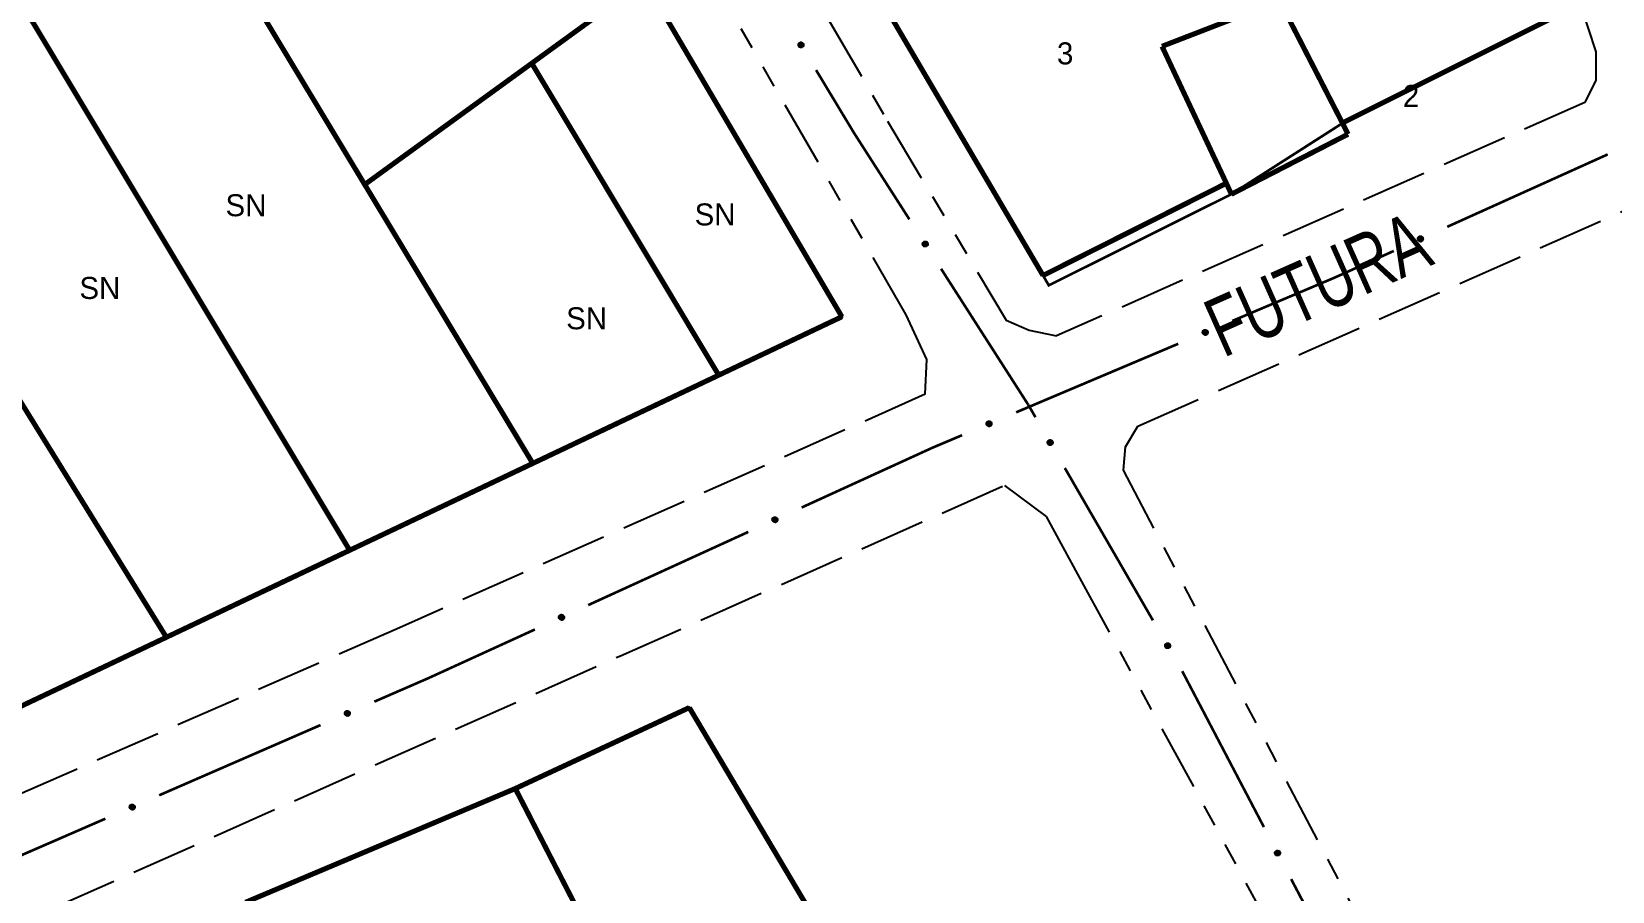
# Model space of a CAD drawing. Extents: x 205807 to 207855, y 4874692 to 4876446.
# Drawn here: x 207196.1 to 207303.9, y 4875780.4 to 4875839 of the extents above; entities that cross this region are included whole.
import ezdxf
from ezdxf.enums import TextEntityAlignment as Align

# ---------------------------------------------------------------- set-up
doc = ezdxf.new("R2010")
doc.units = 0
doc.header["$LTSCALE"] = 1.5
doc.header["$MEASUREMENT"] = 0
doc.linetypes.add('TRACO_11', pattern=[8, 3, -1, 3, -1])
doc.linetypes.add('TRACO_25', pattern=[8, 3, -1, 1, -1, 1, -1])
for name, color, linetype in [('CD_MALHA_LOTES', 7, 'CONTINUOUS'), ('RU-QUADRA', 210, 'CONTINUOUS'), ('SV-EIXO-RUA-N-PAV', 6, 'CONTINUOUS'), ('SV-EIXO-RUA-PAV', 20, 'CONTINUOUS'), ('SV-RUA-NAO-PAV', 7, 'CONTINUOUS'), ('SV-RUA-PAVIM', 7, 'CONTINUOUS'), ('SV-TXT-RUA-PAV', 7, 'CONTINUOUS'), ('Th_NmrPort', 1, 'CONTINUOUS')]:
    doc.layers.add(name, color=color, linetype=linetype)
doc.styles.add('ARIAL', font='ARIAL.SHX')

msp = doc.modelspace()

# ---------------------------------------------------------------- linework, layer by layer
at = {"layer": 'CD_MALHA_LOTES', "linetype": 'Continuous', "const_width": 0.35, "flags": 128}
for points in [[(207217.803254, 4875803.657383), (207182.86249, 4875861.894518)], [(207205.305226, 4875797.726571), (207169.180903, 4875856.108585)], [(207285.485563, 4875832.78987), (207275.611028, 4875851.994224)], [(207265.075625, 4875822.392875), (207248.455198, 4875850.671215)], [(207230.217157, 4875836.860924), (207237.913892, 4875842.448097)], [(207237.913892, 4875842.448097), (207251.359695, 4875819.581249)], [(207218.828326, 4875828.593605), (207211.570183, 4875840.635229)], [(207273.185504, 4875838.017175), (207278.976411, 4875840.254963)], [(207300.028197, 4875840.065518), (207285.485563, 4875832.78987)], [(207277.572854, 4875828.681633), (207273.185504, 4875838.017175)], [(207218.828326, 4875828.593605), (207230.217157, 4875836.860924)], [(207242.964498, 4875815.597394), (207230.217157, 4875836.860924)], [(207285.867444, 4875832.026057), (207277.91794, 4875827.935082)], [(207285.485563, 4875832.78987), (207285.867444, 4875832.026057)], [(207230.287783, 4875809.581789), (207218.828326, 4875828.593605)], [(207277.572854, 4875828.681633), (207265.075625, 4875822.392875)], [(207277.91794, 4875827.935082), (207277.572854, 4875828.681633)], [(207251.359695, 4875819.581249), (207242.964498, 4875815.597394)], [(207242.964498, 4875815.597394), (207230.287783, 4875809.581789)], [(207230.287783, 4875809.581789), (207217.803254, 4875803.657383)], [(207217.803254, 4875803.657383), (207205.305226, 4875797.726571)], [(207205.305226, 4875797.726571), (207192.816805, 4875791.800318)], [(207229.09561, 4875787.412256), (207240.957543, 4875792.930096)], [(207240.957543, 4875792.930096), (207261.283051, 4875758.668981)], [(207210.696872, 4875779.653688), (207229.09561, 4875787.412256)], [(207247.537401, 4875751.585853), (207229.09561, 4875787.412256)]]:
    msp.add_lwpolyline(points, dxfattribs=at)
at = {"layer": 'RU-QUADRA', "linetype": 'Continuous', "const_width": 0.18, "flags": 128}
for points in [[(207200.002225, 4875933.58942), (207211.633949, 4875913.054011), (207217.851337, 4875902.520472), (207224.124154, 4875891.893026), (207230.22537, 4875881.556306), (207236.264704, 4875871.324429), (207244.264996, 4875857.770282), (207248.455198, 4875850.671215), (207259.130101, 4875832.585726), (207265.467449, 4875821.721142), (207277.91794, 4875827.935082), (207285.507017, 4875832.788765), (207300.028197, 4875840.065518), (207290.188634, 4875859.10854), (207284.394595, 4875870.816192), (207280.052196, 4875879.007725), (207267.513734, 4875903.748298), (207259.356214, 4875919.844506), (207246.672868, 4875944.870962)], [(207188.981919, 4875927.341571), (207199.58822, 4875910.458985), (207198.559269, 4875909.37725), (207202.457459, 4875902.747722), (207206.778495, 4875895.399074), (207210.570787, 4875888.949644), (207214.458593, 4875882.337776), (207218.36134, 4875875.700499), (207222.281086, 4875869.034311), (207226.21091, 4875862.350986), (207230.415971, 4875855.199573), (207234.076996, 4875849.124554), (207237.913892, 4875842.448097), (207251.359695, 4875819.581249), (207230.287783, 4875809.581789), (207217.803254, 4875803.657383), (207205.305226, 4875797.726571), (207192.816805, 4875791.800318), (207178.504418, 4875785.008521), (207155.982355, 4875824.015018), (207157.483382, 4875824.607914), (207145.866776, 4875847.012359), (207134.369848, 4875869.185984)]]:
    msp.add_lwpolyline(points, dxfattribs=at)
msp.add_lwpolyline([(207240.957543, 4875792.930096), (207261.283051, 4875758.668981), (207269.991598, 4875744.7131), (207275.256396, 4875735.619378), (207282.924292, 4875722.285888), (207265.293271, 4875713.353231), (207256.515756, 4875708.889496), (207248.907743, 4875705.051596), (207235.324783, 4875698.681614), (207221.332745, 4875692.119787), (207181.211874, 4875671.147518), (207176.266244, 4875681.07225), (207171.7383, 4875690.158784), (207162.573868, 4875708.549674), (207142.497864, 4875748.837558), (207170.122938, 4875760.931736), (207183.578432, 4875767.140478), (207197.783575, 4875773.69513), (207210.696872, 4875779.653688), (207229.09561, 4875787.412256)], close=True, dxfattribs=at)
at = {"layer": 'SV-EIXO-RUA-N-PAV'}
for points in [[(207248.589524, 4875838.290517), (207248.637162, 4875838.279442), (207248.675839, 4875838.260181), (207248.703474, 4875838.234832), (207248.722054, 4875838.206065), (207248.737747, 4875838.174493), (207248.746547, 4875838.139171), (207248.747629, 4875838.097805), (207248.736854, 4875838.049939), (207248.714519, 4875838.011615), (207248.691117, 4875837.983192), (207248.662235, 4875837.962091), (207248.631309, 4875837.947359), (207248.594317, 4875837.939433), (207248.552385, 4875837.938745), (207248.504517, 4875837.950745), (207248.466728, 4875837.969887), (207248.440642, 4875837.995108), (207248.419612, 4875838.024278), (207248.403977, 4875838.056702), (207248.395539, 4875838.091424), (207248.394923, 4875838.133644), (207248.407393, 4875838.180733), (207248.426055, 4875838.218641), (207248.450902, 4875838.245075), (207248.480087, 4875838.265132), (207248.511562, 4875838.281257), (207248.5467, 4875838.291581), (207248.589524, 4875838.290517)], [(207257.056115, 4875824.719443), (207257.104036, 4875824.709667), (207257.143224, 4875824.691467), (207257.171539, 4875824.666879), (207257.190894, 4875824.638628), (207257.207441, 4875824.607495), (207257.217198, 4875824.572426), (207257.219406, 4875824.531104), (207257.209937, 4875824.482963), (207257.188654, 4875824.444045), (207257.166034, 4875824.414996), (207257.137737, 4875824.393116), (207257.107224, 4875824.377549), (207257.070461, 4875824.368618), (207257.028563, 4875824.36679), (207256.980386, 4875824.377482), (207256.94209, 4875824.395589), (207256.915327, 4875824.420091), (207256.893512, 4875824.448678), (207256.877, 4875824.480664), (207256.86762, 4875824.515144), (207256.865855, 4875824.557332), (207256.877039, 4875824.604743), (207256.894662, 4875824.643144), (207256.918781, 4875824.670244), (207256.947409, 4875824.691088), (207256.978433, 4875824.708064), (207257.013278, 4875824.71934), (207257.056115, 4875824.719443)], [(207265.582387, 4875811.177444), (207265.629812, 4875811.16549), (207265.668128, 4875811.145519), (207265.69529, 4875811.119664), (207265.713336, 4875811.090558), (207265.728443, 4875811.058702), (207265.736589, 4875811.023224), (207265.736907, 4875810.981844), (207265.72525, 4875810.934186), (207265.702211, 4875810.896281), (207265.678288, 4875810.868295), (207265.649022, 4875810.84773), (207265.617829, 4875810.833573), (207265.580696, 4875810.82633), (207265.538759, 4875810.826417), (207265.491121, 4875810.839299), (207265.453692, 4875810.859136), (207265.428076, 4875810.884834), (207265.407588, 4875810.914387), (207265.392555, 4875810.947095), (207265.384759, 4875810.981967), (207265.384923, 4875811.024191), (207265.39826, 4875811.071042), (207265.417619, 4875811.108598), (207265.44295, 4875811.134569), (207265.4725, 4875811.154084), (207265.504267, 4875811.169625), (207265.53959, 4875811.179298), (207265.582387, 4875811.177444)], [(207273.592389, 4875797.326817), (207273.639814, 4875797.314863), (207273.678129, 4875797.294892), (207273.705292, 4875797.269037), (207273.723337, 4875797.239931), (207273.738444, 4875797.208075), (207273.74659, 4875797.172596), (207273.746908, 4875797.131217), (207273.735251, 4875797.083559), (207273.712213, 4875797.045653), (207273.688289, 4875797.017667), (207273.659023, 4875796.997103), (207273.62783, 4875796.982945), (207273.590698, 4875796.975703), (207273.548761, 4875796.97579), (207273.501122, 4875796.988671), (207273.463693, 4875797.008508), (207273.438077, 4875797.034206), (207273.41759, 4875797.06376), (207273.402556, 4875797.096467), (207273.394761, 4875797.13134), (207273.394924, 4875797.173564), (207273.408261, 4875797.220414), (207273.42762, 4875797.257971), (207273.452952, 4875797.283941), (207273.482502, 4875797.303456), (207273.514269, 4875797.318998), (207273.549591, 4875797.32867), (207273.592389, 4875797.326817)], [(207281.093282, 4875783.190521), (207281.140168, 4875783.176601), (207281.177617, 4875783.15505), (207281.203679, 4875783.128086), (207281.220495, 4875783.098253), (207281.234262, 4875783.065795), (207281.240922, 4875783.030008), (207281.239515, 4875782.988651), (207281.225882, 4875782.941521), (207281.201284, 4875782.904608), (207281.176215, 4875782.877643), (207281.146117, 4875782.858317), (207281.114362, 4875782.845471), (207281.076959, 4875782.839783), (207281.035062, 4875782.841617), (207280.988002, 4875782.856473), (207280.951433, 4875782.877853), (207280.92691, 4875782.904596), (207280.907672, 4875782.934978), (207280.894014, 4875782.968283), (207280.887679, 4875783.00345), (207280.889602, 4875783.045631), (207280.90488, 4875783.091885), (207280.925787, 4875783.128602), (207280.952179, 4875783.153494), (207280.982517, 4875783.17176), (207281.014904, 4875783.185964), (207281.050599, 4875783.194157), (207281.093282, 4875783.190521)]]:
    msp.add_lwpolyline(points, close=True, dxfattribs=at)
for points in [[(207248.394923, 4875838.133644), (207248.552385, 4875837.938745)], [(207248.395539, 4875838.091424), (207248.504517, 4875837.950745)], [(207248.400113, 4875838.109048), (207248.524047, 4875837.951148)], [(207248.402544, 4875838.070675), (207248.48189, 4875837.965557)], [(207248.403977, 4875838.056702), (207248.466728, 4875837.969887)], [(207248.404451, 4875838.154691), (207248.571341, 4875837.941431)], [(207248.407393, 4875838.180733), (207248.594317, 4875837.939433)], [(207248.416987, 4875838.197311), (207248.609472, 4875837.946904)], [(207248.426055, 4875838.218641), (207248.631309, 4875837.947359)], [(207248.439613, 4875838.228489), (207248.644784, 4875837.95705)], [(207248.450902, 4875838.245075), (207248.662235, 4875837.962091)], [(207248.466467, 4875838.252656), (207248.67353, 4875837.972797)], [(207248.480087, 4875838.265132), (207248.691117, 4875837.983192)], [(207248.498719, 4875838.270517), (207248.701776, 4875838.002584)], [(207248.511562, 4875838.281257), (207248.714519, 4875838.011615)], [(207248.531453, 4875838.282296), (207248.723696, 4875838.03493)], [(207248.5467, 4875838.291581), (207248.736854, 4875838.049939)], [(207248.567006, 4875838.2894), (207248.73881, 4875838.075918)], [(207248.589524, 4875838.290517), (207248.747629, 4875838.097805)], [(207248.615227, 4875838.28343), (207248.742907, 4875838.124603)], [(207248.637162, 4875838.279442), (207248.746547, 4875838.139171)], [(207248.659257, 4875838.268557), (207248.73673, 4875838.163903)], [(207248.675839, 4875838.260181), (207248.737747, 4875838.174493)], [(207256.865855, 4875824.557332), (207257.028563, 4875824.36679)], [(207256.86762, 4875824.515144), (207256.980386, 4875824.377482)], [(207256.871713, 4875824.532886), (207256.999897, 4875824.378417)], [(207256.874807, 4875824.57863), (207257.047438, 4875824.369991)], [(207256.875187, 4875824.494594), (207256.957364, 4875824.391673)], [(207256.877, 4875824.480664), (207256.94209, 4875824.395589)], [(207256.877039, 4875824.604743), (207257.070461, 4875824.368618)], [(207256.886178, 4875824.621576), (207257.085407, 4875824.376499)], [(207256.894662, 4875824.643144), (207257.107224, 4875824.377549)], [(207256.907947, 4875824.653357), (207257.120429, 4875824.387603)], [(207256.918781, 4875824.670244), (207257.137737, 4875824.393116)], [(207256.934134, 4875824.678246), (207257.148737, 4875824.404126)], [(207256.947409, 4875824.691088), (207257.166034, 4875824.414996)], [(207256.965888, 4875824.696979), (207257.176161, 4875824.434671)], [(207256.978433, 4875824.708064), (207257.188654, 4875824.444045)], [(207256.998289, 4875824.709644), (207257.197193, 4875824.467601)], [(207257.013278, 4875824.71934), (207257.209937, 4875824.482963)], [(207257.033636, 4875824.717713), (207257.211186, 4875824.508985)], [(207257.056115, 4875824.719443), (207257.219406, 4875824.531104)], [(207257.082002, 4875824.713057), (207257.213957, 4875824.557764)], [(207257.104036, 4875824.709667), (207257.217198, 4875824.572426)], [(207257.12642, 4875824.699389), (207257.206712, 4875824.596881)], [(207257.143224, 4875824.691467), (207257.207441, 4875824.607495)], [(207265.384759, 4875810.981967), (207265.491121, 4875810.839299)], [(207265.384923, 4875811.024191), (207265.538759, 4875810.826417)], [(207265.389658, 4875810.999503), (207265.510654, 4875810.839341)], [(207265.39138, 4875810.961092), (207265.468771, 4875810.854526)], [(207265.392555, 4875810.947095), (207265.453692, 4875810.859136)], [(207265.394838, 4875811.045058), (207265.557761, 4875810.828753)], [(207265.39826, 4875811.071042), (207265.580696, 4875810.82633)], [(207265.408159, 4875811.08744), (207265.595987, 4875810.833521)], [(207265.417619, 4875811.108598), (207265.617829, 4875810.833573)], [(207265.431356, 4875811.118194), (207265.63148, 4875810.843013)], [(207265.44295, 4875811.134569), (207265.649022, 4875810.84773)], [(207265.458652, 4875811.141861), (207265.660513, 4875810.858227)], [(207265.4725, 4875811.154084), (207265.678288, 4875810.868295)], [(207265.491228, 4875811.159124), (207265.689303, 4875810.887487)], [(207265.504267, 4875811.169625), (207265.702211, 4875810.896281)], [(207265.524174, 4875811.170296), (207265.711817, 4875810.919422)], [(207265.53959, 4875811.179298), (207265.72525, 4875810.934186)], [(207265.559853, 4875811.176743), (207265.727685, 4875810.960124)], [(207265.582387, 4875811.177444), (207265.736907, 4875810.981844)], [(207265.607955, 4875811.169883), (207265.732681, 4875811.008725)], [(207265.629812, 4875811.16549), (207265.736589, 4875811.023224)], [(207265.651703, 4875811.1542), (207265.72723, 4875811.048132)], [(207265.668128, 4875811.145519), (207265.728443, 4875811.058702)], [(207273.394761, 4875797.13134), (207273.501122, 4875796.988671)], [(207273.394924, 4875797.173564), (207273.548761, 4875796.97579)], [(207273.399659, 4875797.148876), (207273.520656, 4875796.988714)], [(207273.401381, 4875797.110465), (207273.478772, 4875797.003899)], [(207273.402556, 4875797.096467), (207273.463693, 4875797.008508)], [(207273.404839, 4875797.194431), (207273.567762, 4875796.978126)], [(207273.408261, 4875797.220414), (207273.590698, 4875796.975703)], [(207273.41816, 4875797.236812), (207273.605988, 4875796.982893)], [(207273.42762, 4875797.257971), (207273.62783, 4875796.982945)], [(207273.441358, 4875797.267567), (207273.641482, 4875796.992386)], [(207273.452952, 4875797.283941), (207273.659023, 4875796.997103)], [(207273.468654, 4875797.291234), (207273.670514, 4875797.007599)], [(207273.482502, 4875797.303456), (207273.688289, 4875797.017667)], [(207273.50123, 4875797.308497), (207273.699304, 4875797.036859)], [(207273.514269, 4875797.318998), (207273.712213, 4875797.045653)], [(207273.534176, 4875797.319669), (207273.721819, 4875797.068795)], [(207273.549591, 4875797.32867), (207273.735251, 4875797.083559)], [(207273.569854, 4875797.326115), (207273.737687, 4875797.109497)], [(207273.592389, 4875797.326817), (207273.746908, 4875797.131217)], [(207273.617957, 4875797.319256), (207273.742682, 4875797.158098)], [(207273.639814, 4875797.314863), (207273.74659, 4875797.172596)], [(207273.661705, 4875797.303573), (207273.737231, 4875797.197505)], [(207273.678129, 4875797.294892), (207273.738444, 4875797.208075)], [(207280.887679, 4875783.00345), (207280.988002, 4875782.856473)], [(207280.889602, 4875783.045631), (207281.035062, 4875782.841617)], [(207280.893304, 4875783.020767), (207281.007521, 4875782.855701)], [(207280.893424, 4875782.982317), (207280.966306, 4875782.872619)], [(207280.894014, 4875782.968283), (207280.951433, 4875782.877853)], [(207280.900378, 4875783.066066), (207281.054145, 4875782.843159)], [(207280.90488, 4875783.091885), (207281.076959, 4875782.839783)], [(207280.915454, 4875783.107856), (207281.092536, 4875782.846329)], [(207280.925787, 4875783.128602), (207281.114362, 4875782.845471)], [(207280.939913, 4875783.137617), (207281.128394, 4875782.854334)], [(207280.952179, 4875783.153494), (207281.146117, 4875782.858317)], [(207280.968171, 4875783.160126), (207281.158036, 4875782.868325)], [(207280.982517, 4875783.17176), (207281.176215, 4875782.877643)], [(207281.001439, 4875783.176016), (207281.18802, 4875782.89636)], [(207281.014904, 4875783.185964), (207281.201284, 4875782.904608)], [(207281.034822, 4875783.185805), (207281.211846, 4875782.927329)], [(207281.050599, 4875783.194157), (207281.225882, 4875782.941521)], [(207281.070738, 4875783.190759), (207281.229397, 4875782.967335)], [(207281.093282, 4875783.190521), (207281.239515, 4875782.988651)], [(207281.118513, 4875783.181901), (207281.236413, 4875783.015685)], [(207281.140168, 4875783.176601), (207281.240922, 4875783.030008)], [(207281.161569, 4875783.164408), (207281.23261, 4875783.055285)], [(207281.177617, 4875783.15505), (207281.234262, 4875783.065795)]]:
    msp.add_lwpolyline(points, dxfattribs=at)
at = {"layer": 'SV-EIXO-RUA-N-PAV', "const_width": 0.18}
for points in [[(207249.60253, 4875836.398085), (207252.185157, 4875832.116725)], [(207252.185157, 4875832.116725), (207252.20555, 4875832.082918)], [(207252.20555, 4875832.082918), (207255.9617, 4875826.222871)], [(207258.120246, 4875822.855279), (207264.056249, 4875813.5944)], [(207264.056249, 4875813.5944), (207264.068707, 4875813.574964)], [(207264.068707, 4875813.574964), (207264.557774, 4875812.729284)], [(207266.560275, 4875809.266627), (207272.567776, 4875798.878657)], [(207274.564881, 4875795.413028), (207280.134234, 4875784.783715)], [(207281.990685, 4875781.24061), (207287.560037, 4875770.611296)]]:
    msp.add_lwpolyline(points, dxfattribs=at)
at = {"layer": 'SV-EIXO-RUA-PAV', "const_width": 0.18}
for points in [[(207292.632867, 4875825.711726), (207303.570485, 4875830.648173)], [(207284.955663, 4875822.246793), (207288.986994, 4875824.066243)], [(207284.424145, 4875822.021993), (207284.955663, 4875822.246793)], [(207277.977055, 4875819.295267), (207284.424145, 4875822.021993)], [(207263.24085, 4875813.06275), (207274.293004, 4875817.737138)], [(207257.548239, 4875810.655123), (207259.556799, 4875811.504621)], [(207248.617942, 4875806.572701), (207256.803213, 4875810.314539)], [(207256.803213, 4875810.314539), (207257.548239, 4875810.655123)], [(207234.066351, 4875799.920545), (207244.980044, 4875804.909662)], [(207223.166166, 4875794.937603), (207230.428453, 4875798.257506)], [(207219.484644, 4875793.335903), (207223.152546, 4875794.931678)], [(207223.152546, 4875794.931678), (207223.166166, 4875794.937603)], [(207204.813038, 4875786.952801), (207215.816743, 4875791.740127)], [(207192.909941, 4875781.774181), (207201.145137, 4875785.357026)]]:
    msp.add_lwpolyline(points, dxfattribs=at)
at = {"layer": 'SV-EIXO-RUA-PAV'}
for points in [[(207290.633686, 4875824.930213), (207290.650331, 4875824.976202), (207290.674041, 4875825.012324), (207290.702488, 4875825.036759), (207290.733255, 4875825.051797), (207290.766465, 4875825.063637), (207290.802581, 4875825.068187), (207290.843784, 4875825.064357), (207290.890034, 4875825.047984), (207290.92544, 4875825.021263), (207290.950889, 4875824.994657), (207290.968417, 4875824.963477), (207290.979378, 4875824.931023), (207290.982863, 4875824.893351), (207290.978575, 4875824.851634), (207290.960985, 4875824.805526), (207290.937498, 4875824.770273), (207290.909363, 4875824.74736), (207290.877905, 4875824.729937), (207290.843856, 4875824.718256), (207290.808378, 4875824.713994), (207290.766383, 4875824.718388), (207290.721104, 4875824.736352), (207290.685676, 4875824.759376), (207290.662375, 4875824.787182), (207290.645919, 4875824.818539), (207290.633639, 4875824.851703), (207290.627554, 4875824.887817), (207290.633686, 4875824.930213)], [(207275.959818, 4875818.56162), (207275.977554, 4875818.607199), (207276.002118, 4875818.642745), (207276.031139, 4875818.666496), (207276.062256, 4875818.680796), (207276.095739, 4875818.691841), (207276.131952, 4875818.695529), (207276.173053, 4875818.690719), (207276.218899, 4875818.673248), (207276.253659, 4875818.645691), (207276.278466, 4875818.618485), (207276.295246, 4875818.586897), (207276.305431, 4875818.554191), (207276.308018, 4875818.516447), (207276.302736, 4875818.474844), (207276.284053, 4875818.429168), (207276.259732, 4875818.394485), (207276.231059, 4875818.372249), (207276.199195, 4875818.355581), (207276.164877, 4875818.344714), (207276.129308, 4875818.341299), (207276.087429, 4875818.346692), (207276.042591, 4875818.36573), (207276.007722, 4875818.389592), (207275.98509, 4875818.417946), (207275.969386, 4875818.449686), (207275.9579, 4875818.483133), (207275.952677, 4875818.519382), (207275.959818, 4875818.56162)], [(207261.223613, 4875812.329103), (207261.24135, 4875812.374682), (207261.265913, 4875812.410228), (207261.294934, 4875812.433979), (207261.326051, 4875812.44828), (207261.359534, 4875812.459324), (207261.395748, 4875812.463012), (207261.436848, 4875812.458202), (207261.482695, 4875812.440731), (207261.517454, 4875812.413174), (207261.542261, 4875812.385969), (207261.559042, 4875812.35438), (207261.569226, 4875812.321674), (207261.571813, 4875812.28393), (207261.566531, 4875812.242327), (207261.547848, 4875812.196651), (207261.523527, 4875812.161968), (207261.494854, 4875812.139732), (207261.46299, 4875812.123064), (207261.428672, 4875812.112197), (207261.393103, 4875812.108782), (207261.351224, 4875812.114175), (207261.306387, 4875812.133213), (207261.271517, 4875812.157075), (207261.248885, 4875812.185429), (207261.233181, 4875812.217169), (207261.221695, 4875812.250616), (207261.216472, 4875812.286865), (207261.223613, 4875812.329103)], [(207246.622552, 4875805.781561), (207246.638976, 4875805.827629), (207246.662511, 4875805.863865), (207246.690839, 4875805.888437), (207246.721534, 4875805.903623), (207246.754686, 4875805.915623), (207246.79078, 4875805.920347), (207246.832001, 4875805.916716), (207246.878329, 4875805.900566), (207246.913864, 4875805.874016), (207246.939441, 4875805.847532), (207246.957119, 4875805.816437), (207246.968236, 4875805.784036), (207246.971903, 4875805.746382), (207246.967816, 4875805.704645), (207246.950449, 4875805.658453), (207246.927132, 4875805.623087), (207246.899107, 4875805.600039), (207246.867734, 4875805.582464), (207246.833742, 4875805.570619), (207246.798285, 4875805.566186), (207246.756269, 4875805.570377), (207246.710904, 4875805.588123), (207246.675366, 4875805.610976), (207246.65193, 4875805.63867), (207246.635323, 4875805.669946), (207246.622884, 4875805.703051), (207246.616625, 4875805.739136), (207246.622552, 4875805.781561)], [(207232.070961, 4875799.129405), (207232.087384, 4875799.175473), (207232.11092, 4875799.211708), (207232.139248, 4875799.236281), (207232.169943, 4875799.251467), (207232.203095, 4875799.263467), (207232.239188, 4875799.26819), (207232.280409, 4875799.26456), (207232.326738, 4875799.248409), (207232.362273, 4875799.22186), (207232.387849, 4875799.195376), (207232.405527, 4875799.164281), (207232.416645, 4875799.13188), (207232.420312, 4875799.094226), (207232.416225, 4875799.052488), (207232.398857, 4875799.006296), (207232.37554, 4875798.97093), (207232.347516, 4875798.947883), (207232.316143, 4875798.930308), (207232.28215, 4875798.918463), (207232.246693, 4875798.91403), (207232.204677, 4875798.918221), (207232.159313, 4875798.935967), (207232.123774, 4875798.95882), (207232.100339, 4875798.986513), (207232.083732, 4875799.01779), (207232.071292, 4875799.050895), (207232.065033, 4875799.086979), (207232.070961, 4875799.129405)], [(207217.475026, 4875792.581636), (207217.492295, 4875792.627394), (207217.516493, 4875792.66319), (207217.545269, 4875792.687236), (207217.576238, 4875792.701855), (207217.609606, 4875792.713242), (207217.64578, 4875792.717301), (207217.686927, 4875792.712912), (207217.732951, 4875792.695911), (207217.767991, 4875792.668712), (207217.793075, 4875792.641761), (207217.810178, 4875792.610346), (207217.820697, 4875792.577746), (207217.82367, 4875792.540031), (207217.818815, 4875792.498376), (207217.8006, 4875792.452511), (207217.776636, 4875792.41758), (207217.748192, 4875792.395052), (207217.7165, 4875792.378058), (207217.682295, 4875792.366841), (207217.646763, 4875792.363062), (207217.604831, 4875792.368026), (207217.559801, 4875792.386604), (207217.524689, 4875792.410108), (207217.501768, 4875792.438228), (207217.485739, 4875792.469805), (207217.473911, 4875792.503133), (207217.468318, 4875792.539327), (207217.475026, 4875792.581636)], [(207202.80342, 4875786.198534), (207202.820689, 4875786.244293), (207202.844887, 4875786.280088), (207202.873663, 4875786.304135), (207202.904632, 4875786.318754), (207202.938, 4875786.330141), (207202.974174, 4875786.334199), (207203.015321, 4875786.32981), (207203.061345, 4875786.312809), (207203.096385, 4875786.28561), (207203.121469, 4875786.25866), (207203.138572, 4875786.227245), (207203.149091, 4875786.194645), (207203.152064, 4875786.15693), (207203.147209, 4875786.115274), (207203.128994, 4875786.06941), (207203.10503, 4875786.034479), (207203.076586, 4875786.011951), (207203.044894, 4875785.994957), (207203.010689, 4875785.98374), (207202.975157, 4875785.979961), (207202.933225, 4875785.984925), (207202.888195, 4875786.003502), (207202.853083, 4875786.027006), (207202.830162, 4875786.055126), (207202.814134, 4875786.086704), (207202.802306, 4875786.120032), (207202.796712, 4875786.156226), (207202.80342, 4875786.198534)]]:
    msp.add_lwpolyline(points, close=True, dxfattribs=at)
for points in [[(207290.627554, 4875824.887817), (207290.890034, 4875825.047984)], [(207290.632126, 4875824.907722), (207290.86447, 4875825.053006)], [(207290.633639, 4875824.851703), (207290.92544, 4875825.021263)], [(207290.633686, 4875824.930213), (207290.843784, 4875825.064357)], [(207290.634966, 4875824.871577), (207290.903378, 4875825.03314)], [(207290.64278, 4875824.837678), (207290.932897, 4875825.007539)], [(207290.643771, 4875824.954895), (207290.816615, 4875825.062846)], [(207290.645919, 4875824.818539), (207290.950889, 4875824.994657)], [(207290.650331, 4875824.976202), (207290.802581, 4875825.068187)], [(207290.656692, 4875824.803536), (207290.959125, 4875824.975962)], [(207290.662375, 4875824.787182), (207290.968417, 4875824.963477)], [(207290.663758, 4875824.996852), (207290.77686, 4875825.061371)], [(207290.674041, 4875825.012324), (207290.766465, 4875825.063637)], [(207290.677505, 4875824.774006), (207290.971353, 4875824.945551)], [(207290.685676, 4875824.759376), (207290.979378, 4875824.931023)], [(207290.705781, 4875824.747844), (207290.977241, 4875824.909285)], [(207290.721104, 4875824.736352), (207290.982863, 4875824.893351)], [(207290.746614, 4875824.730344), (207290.978155, 4875824.870774)], [(207290.766383, 4875824.718388), (207290.978575, 4875824.851634)], [(207290.791421, 4875824.720625), (207290.9629, 4875824.824965)], [(207290.808378, 4875824.713994), (207290.960985, 4875824.805526)], [(207290.829811, 4875824.71849), (207290.943595, 4875824.784814)], [(207290.843856, 4875824.718256), (207290.937498, 4875824.770273)], [(207275.952677, 4875818.519382), (207276.218899, 4875818.673248)], [(207275.957722, 4875818.539172), (207276.193463, 4875818.678878)], [(207275.9579, 4875818.483133), (207276.253659, 4875818.645691)], [(207275.9597, 4875818.50297), (207276.231886, 4875818.65809)], [(207275.959818, 4875818.56162), (207276.173053, 4875818.690719)], [(207275.966704, 4875818.468894), (207276.260786, 4875818.631793)], [(207275.969386, 4875818.449686), (207276.278466, 4875818.618485)], [(207275.970488, 4875818.586055), (207276.145855, 4875818.689855)], [(207275.977554, 4875818.607199), (207276.131952, 4875818.695529)], [(207275.979799, 4875818.43443), (207276.286255, 4875818.5996)], [(207275.98509, 4875818.417946), (207276.295246, 4875818.586897)], [(207275.99147, 4875818.627523), (207276.106076, 4875818.689328)], [(207275.999902, 4875818.404413), (207276.297754, 4875818.568906)], [(207276.002118, 4875818.642745), (207276.095739, 4875818.691841)], [(207276.007722, 4875818.389592), (207276.305431, 4875818.554191)], [(207276.027546, 4875818.377584), (207276.302777, 4875818.53251)], [(207276.042591, 4875818.36573), (207276.308018, 4875818.516447)], [(207276.067951, 4875818.359116), (207276.302772, 4875818.493988)], [(207276.087429, 4875818.346692), (207276.302736, 4875818.474844)], [(207276.112513, 4875818.348332), (207276.28643, 4875818.448556)], [(207276.129308, 4875818.341299), (207276.284053, 4875818.429168)], [(207276.150842, 4875818.345283), (207276.266174, 4875818.408877)], [(207276.164877, 4875818.344714), (207276.259732, 4875818.394485)], [(207261.216472, 4875812.286865), (207261.482695, 4875812.440731)], [(207261.221517, 4875812.306655), (207261.457258, 4875812.446361)], [(207261.221695, 4875812.250616), (207261.517454, 4875812.413174)], [(207261.223495, 4875812.270453), (207261.495681, 4875812.425573)], [(207261.223613, 4875812.329103), (207261.436848, 4875812.458202)], [(207261.230499, 4875812.236377), (207261.524582, 4875812.399276)], [(207261.233181, 4875812.217169), (207261.542261, 4875812.385969)], [(207261.234283, 4875812.353538), (207261.40965, 4875812.457338)], [(207261.24135, 4875812.374682), (207261.395748, 4875812.463012)], [(207261.243594, 4875812.201913), (207261.55005, 4875812.367083)], [(207261.248885, 4875812.185429), (207261.559042, 4875812.35438)], [(207261.255265, 4875812.395006), (207261.369872, 4875812.456811)], [(207261.263697, 4875812.171896), (207261.56155, 4875812.336389)], [(207261.265913, 4875812.410228), (207261.359534, 4875812.459324)], [(207261.271517, 4875812.157075), (207261.569226, 4875812.321674)], [(207261.291341, 4875812.145067), (207261.566572, 4875812.299993)], [(207261.306387, 4875812.133213), (207261.571813, 4875812.28393)], [(207261.331746, 4875812.126599), (207261.566568, 4875812.261471)], [(207261.351224, 4875812.114175), (207261.566531, 4875812.242327)], [(207261.376308, 4875812.115815), (207261.550225, 4875812.216039)], [(207261.393103, 4875812.108782), (207261.547848, 4875812.196651)], [(207261.414637, 4875812.112766), (207261.529969, 4875812.17636)], [(207261.428672, 4875812.112197), (207261.523527, 4875812.161968)], [(207246.616625, 4875805.739136), (207246.878329, 4875805.900566)], [(207246.621101, 4875805.759062), (207246.852742, 4875805.905465)], [(207246.622552, 4875805.781561), (207246.832001, 4875805.916716)], [(207246.622884, 4875805.703051), (207246.913864, 4875805.874016)], [(207246.624115, 4875805.722931), (207246.891745, 4875805.885786)], [(207246.632093, 4875805.68907), (207246.921387, 4875805.860328)], [(207246.632518, 4875805.806291), (207246.804839, 4875805.915073)], [(207246.635323, 4875805.669946), (207246.939441, 4875805.847532)], [(207246.638976, 4875805.827629), (207246.79078, 4875805.920347)], [(207246.646169, 4875805.654996), (207246.947767, 4875805.828877)], [(207246.65193, 4875805.63867), (207246.957119, 4875805.816437)], [(207246.652303, 4875805.848343), (207246.765092, 4875805.913407)], [(207246.662511, 4875805.863865), (207246.754686, 4875805.915623)], [(207246.667124, 4875805.625566), (207246.960142, 4875805.798526)], [(207246.675366, 4875805.610976), (207246.968236, 4875805.784036)], [(207246.695525, 4875805.599541), (207246.966205, 4875805.762289)], [(207246.710904, 4875805.588123), (207246.971903, 4875805.746382)], [(207246.736443, 4875805.582238), (207246.967304, 4875805.723782)], [(207246.756269, 4875805.570377), (207246.967816, 4875805.704645)], [(207246.781296, 4875805.572735), (207246.95227, 4875805.677901)], [(207246.798285, 4875805.566186), (207246.950449, 4875805.658453)], [(207246.819696, 4875805.570785), (207246.933159, 4875805.637657)], [(207246.833742, 4875805.570619), (207246.927132, 4875805.623087)], [(207232.065033, 4875799.086979), (207232.326738, 4875799.248409)], [(207232.069509, 4875799.106906), (207232.30115, 4875799.253308)], [(207232.070961, 4875799.129405), (207232.280409, 4875799.26456)], [(207232.071292, 4875799.050895), (207232.362273, 4875799.22186)], [(207232.072523, 4875799.070775), (207232.340153, 4875799.23363)], [(207232.080501, 4875799.036914), (207232.369795, 4875799.208171)], [(207232.080926, 4875799.154135), (207232.253248, 4875799.262917)], [(207232.083732, 4875799.01779), (207232.387849, 4875799.195376)], [(207232.087384, 4875799.175473), (207232.239188, 4875799.26819)], [(207232.094577, 4875799.002839), (207232.396175, 4875799.176721)], [(207232.100339, 4875798.986513), (207232.405527, 4875799.164281)], [(207232.100711, 4875799.196187), (207232.213501, 4875799.261251)], [(207232.11092, 4875799.211708), (207232.203095, 4875799.263467)], [(207232.115533, 4875798.97341), (207232.40855, 4875799.14637)], [(207232.123774, 4875798.95882), (207232.416645, 4875799.13188)], [(207232.143934, 4875798.947385), (207232.414613, 4875799.110133)], [(207232.159313, 4875798.935967), (207232.420312, 4875799.094226)], [(207232.184851, 4875798.930081), (207232.415712, 4875799.071626)], [(207232.204677, 4875798.918221), (207232.416225, 4875799.052488)], [(207232.229704, 4875798.920579), (207232.400679, 4875799.025745)], [(207232.246693, 4875798.91403), (207232.398857, 4875799.006296)], [(207232.268104, 4875798.918629), (207232.381567, 4875798.985501)], [(207232.28215, 4875798.918463), (207232.37554, 4875798.97093)], [(207217.468318, 4875792.539327), (207217.732951, 4875792.695911)], [(207217.47316, 4875792.559168), (207217.707458, 4875792.70128)], [(207217.473911, 4875792.503133), (207217.767991, 4875792.668712)], [(207217.475026, 4875792.581636), (207217.686927, 4875792.712912)], [(207217.475508, 4875792.522988), (207217.746092, 4875792.680887)], [(207217.482861, 4875792.488985), (207217.77526, 4875792.654887)], [(207217.485445, 4875792.606178), (207217.65974, 4875792.711769)], [(207217.485739, 4875792.469805), (207217.793075, 4875792.641761)], [(207217.492295, 4875792.627394), (207217.64578, 4875792.717301)], [(207217.496308, 4875792.454657), (207217.801056, 4875792.622956)], [(207217.501768, 4875792.438228), (207217.810178, 4875792.610346)], [(207217.506001, 4875792.647859), (207217.619969, 4875792.710835)], [(207217.516493, 4875792.66319), (207217.609606, 4875792.713242)], [(207217.516718, 4875792.424847), (207217.81287, 4875792.592382)], [(207217.524689, 4875792.410108), (207217.820697, 4875792.577746)], [(207217.544635, 4875792.398303), (207217.818265, 4875792.55604)], [(207217.559801, 4875792.386604), (207217.82367, 4875792.540031)], [(207217.585227, 4875792.380249), (207217.818655, 4875792.51752)], [(207217.604831, 4875792.368026), (207217.818815, 4875792.498376)], [(207217.629897, 4875792.369923), (207217.802779, 4875792.471923)], [(207217.646763, 4875792.363062), (207217.8006, 4875792.452511)], [(207217.668255, 4875792.367266), (207217.78293, 4875792.432038)], [(207217.682295, 4875792.366841), (207217.776636, 4875792.41758)], [(207202.796712, 4875786.156226), (207203.061345, 4875786.312809)], [(207202.801554, 4875786.176066), (207203.035852, 4875786.318179)], [(207202.802306, 4875786.120032), (207203.096385, 4875786.28561)], [(207202.80342, 4875786.198534), (207203.015321, 4875786.32981)], [(207202.803902, 4875786.139886), (207203.074486, 4875786.297785)], [(207202.811256, 4875786.105884), (207203.103654, 4875786.271786)], [(207202.813839, 4875786.223077), (207202.988134, 4875786.328668)], [(207202.814134, 4875786.086704), (207203.121469, 4875786.25866)], [(207202.820689, 4875786.244293), (207202.974174, 4875786.334199)], [(207202.824702, 4875786.071556), (207203.129451, 4875786.239855)], [(207202.830162, 4875786.055126), (207203.138572, 4875786.227245)], [(207202.834395, 4875786.264758), (207202.948363, 4875786.327734)], [(207202.844887, 4875786.280088), (207202.938, 4875786.330141)], [(207202.845112, 4875786.041746), (207203.141264, 4875786.209281)], [(207202.853083, 4875786.027006), (207203.149091, 4875786.194645)], [(207202.873029, 4875786.015202), (207203.146659, 4875786.172938)], [(207202.888195, 4875786.003502), (207203.152064, 4875786.15693)], [(207202.913621, 4875785.997148), (207203.147049, 4875786.134418)], [(207202.933225, 4875785.984925), (207203.147209, 4875786.115274)], [(207202.958292, 4875785.986821), (207203.131173, 4875786.088821)], [(207202.975157, 4875785.979961), (207203.128994, 4875786.06941)], [(207202.996649, 4875785.984165), (207203.111324, 4875786.048936)], [(207203.010689, 4875785.98374), (207203.10503, 4875786.034479)]]:
    msp.add_lwpolyline(points, dxfattribs=at)
at = {"layer": 'SV-RUA-NAO-PAV', "linetype": 'TRACO_25'}
for points in [[(207012.909715, 4876381.72992, 6.482814), (207015.276649, 4876381.663202, 6.457847), (207018.45177, 4876381.09655, 6.60765), (207020.395245, 4876380.099396, 6.632617), (207030.333615, 4876360.101083, 6.532748), (207063.346345, 4876294.416969, 7.131959), (207094.753487, 4876235.780344, 7.181893), (207114.738551, 4876197.048445, 7.181893), (207131.288262, 4876166.074685, 7.838111), (207172.402728, 4876089.479266, 7.788935), (207213.835573, 4876012.328216, 7.641407), (207256.037729, 4875928.905173, 6.879175), (207301.714445, 4875840.817782, 6.166119), (207302.763618, 4875837.642395, 6.166119), (207302.766946, 4875835.700093, 6.166119), (207302.015215, 4875834.196631, 6.166119)], [(206956.142962, 4876318.73757, 6.133275), (206995.335859, 4876259.920586, 6.133275), (207032.541345, 4876202.470662, 6.308044), (207036.692163, 4876195.916573, 6.732485), (207071.850112, 4876140.139437, 6.387412), (207100.763492, 4876090.497769, 6.461176), (207129.58123, 4876042.516774, 6.879175), (207160.265269, 4875991.082185, 6.68247), (207220.259697, 4875891.742395, 5.846474), (207254.475747, 4875832.925188, 5.551416), (207262.559413, 4875819.344412, 5.821886), (207264.127965, 4875818.673382, 5.821886), (207265.99463, 4875818.268503, 5.821886)], [(207257.049582, 4875814.295929, 5.797297), (207257.155654, 4875816.65983, 5.797297), (207255.733542, 4875819.715602, 5.797297), (207209.908875, 4875899.216576, 6.116943), (207145.292184, 4876005.601042, 6.903763), (207085.238058, 4876107.4822, 6.879175), (207048.870389, 4876164.834097, 6.80541), (207033.699262, 4876189.103101, 6.208176), (207010.952205, 4876174.41045, 6.208176), (207006.570963, 4876181.446991, 6.208176), (207029.185255, 4876196.449427, 6.208176), (207000.695293, 4876242.824842, 6.208176), (206967.553477, 4876291.123691, 6.033406), (206956.142728, 4876307.765991, 6.008439)], [(207382.058297, 4875603.888904, 7.46929), (207322.849118, 4875709.551888, 6.362824), (207270.555267, 4875809.126397, 5.772709), (207270.705613, 4875810.705032, 5.772709), (207271.544498, 4875812.115767, 5.698945)], [(207262.451607, 4875808.081514, 5.354711), (207265.282966, 4875805.958951, 5.379299), (207267.429774, 4875802.031543, 5.551416), (207304.309678, 4875734.319991, 6.043179), (207346.049354, 4875657.030815, 7.100468), (207378.740536, 4875603.888904, 7.518466)]]:
    msp.add_polyline3d(points, dxfattribs=at)
at = {"layer": 'SV-RUA-PAVIM', "linetype": 'TRACO_11'}
for points in [[(207302.015215, 4875834.196631, 6.338236), (207265.99463, 4875818.268503, 6.338236)], [(207271.544498, 4875812.115767, 5.748121), (207306.468436, 4875827.61051, 5.748121)], [(207257.049582, 4875814.295929, 6.338236), (207221.204116, 4875798.376641, 5.649768), (207182.699106, 4875781.499732, 5.649768)], [(207137.295021, 4875752.457995, 5.010478), (207236.269488, 4875796.465264, 5.748121), (207262.451607, 4875808.081514, 5.748121)]]:
    msp.add_polyline3d(points, dxfattribs=at)

# ---------------------------------------------------------------- texts
at = {"layer": 'SV-TXT-RUA-PAV', "style": 'ARIAL', "width": 0.7}
msp.add_text('FUTURA', height=4, rotation=24, dxfattribs=at).set_placement((207277.362528, 4875816.757218))
at = {"layer": 'Th_NmrPort', "color": 1}
for s, p in [('3', (207266.02486, 4875837.535391)), ('2', (207289.605227, 4875834.634026)), ('SN', (207209.337736, 4875827.182566)), ('SN', (207241.321841, 4875826.555)), ('SN', (207199.378533, 4875821.543018)), ('SN', (207232.562541, 4875819.475566))]:
    msp.add_text(s, height=1.5, dxfattribs=at).set_placement(p, align=Align.MIDDLE_LEFT)

doc.saveas('drawing.dxf')
